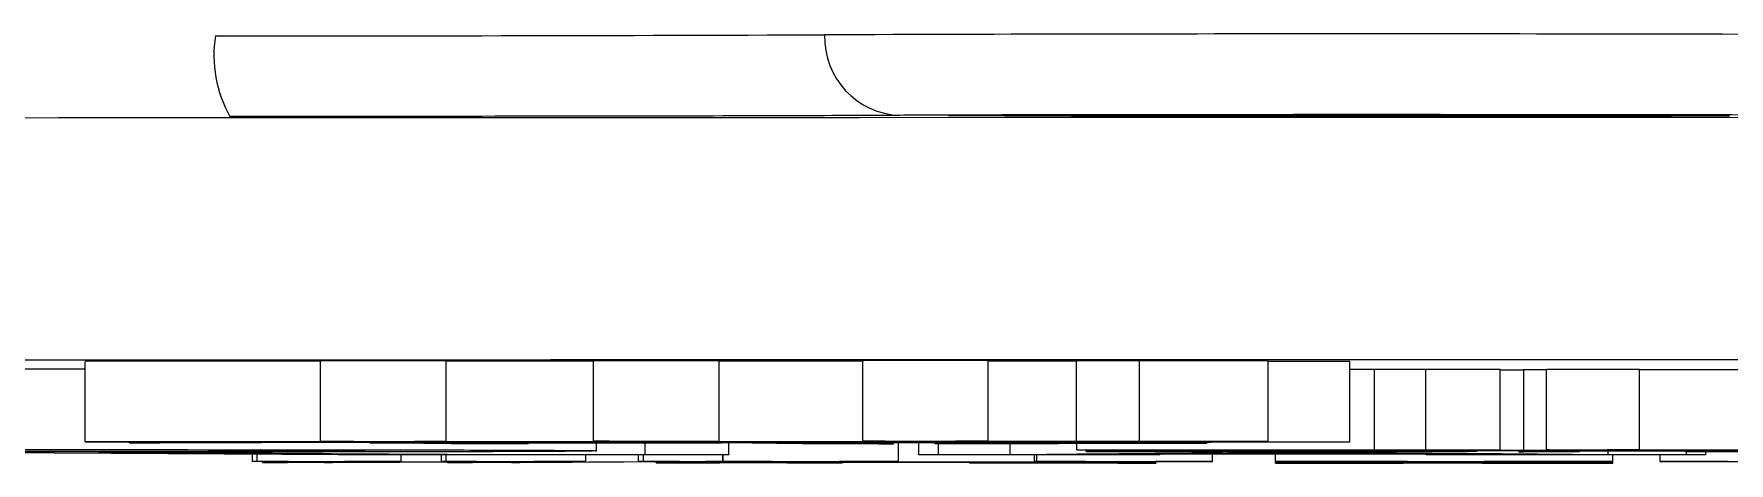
# Model space of a CAD drawing. Header units: millimetres. Extents: x 2180 to 4616, y 795 to 2518.
# Drawn here: x 2970.51 to 2991.58, y 909.61 to 914.94 of the extents above; entities that cross this region are included whole.
import ezdxf

# ---------------------------------------------------------------- set-up
doc = ezdxf.new("R2010")
doc.units = ezdxf.units.MM

msp = doc.modelspace()

# ---------------------------------------------------------------- linework, layer by layer
at = {"color": 7, "linetype": 'Continuous', "lineweight": 25}
for p, q in [((2974.074, 910.874), (2971.146, 910.873)), ((2971.146, 909.873), (2971.146, 910.873)), ((2975.633, 910.879), (2974.074, 910.88)), ((2974.074, 909.88), (2974.074, 910.88)), ((2975.633, 909.879), (2975.633, 910.879)), ((2977.464, 910.875), (2975.633, 910.875)), ((2979.026, 910.88), (2977.464, 910.881)), ((2977.464, 909.881), (2977.464, 910.881)), ((2979.026, 909.88), (2979.026, 910.88)), ((2980.814, 910.877), (2979.026, 910.876)), ((2982.37, 910.882), (2980.814, 910.883)), ((2980.814, 909.883), (2980.814, 910.883)), ((2982.37, 909.882), (2982.37, 910.882)), ((2983.467, 910.878), (2982.37, 910.877)), ((2984.253, 910.88), (2983.467, 910.878)), ((2983.467, 909.878), (2983.467, 910.878)), ((2985.85, 910.878), (2984.253, 910.88)), ((2984.253, 909.88), (2984.253, 910.88)), ((2985.85, 909.878), (2985.85, 910.878)), ((2986.865, 910.87), (2985.85, 910.872)), ((2986.865, 909.87), (2986.865, 910.87)), ((2987.174, 910.773), (2986.865, 910.773)), ((2987.81, 910.774), (2987.174, 910.773)), ((2987.174, 909.773), (2987.174, 910.773)), ((2988.734, 910.772), (2987.81, 910.774)), ((2987.81, 909.774), (2987.81, 910.774)), ((2988.734, 909.772), (2988.734, 910.772)), ((2989.023, 910.765), (2988.734, 910.765)), ((2989.312, 910.769), (2989.023, 910.768)), ((2989.023, 910.768), (2989.023, 909.768)), ((2990.468, 910.773), (2989.312, 910.774)), ((2989.312, 909.774), (2989.312, 910.774)), ((2990.468, 909.773), (2990.468, 910.773)), ((2992.029, 910.769), (2990.468, 910.769)), ((2971.146, 909.873), (2974.618, 909.874)), ((2971.785, 909.872), (2971.146, 909.873)), ((2971.695, 909.862), (2971.695, 909.872)), ((2972.374, 909.873), (2971.785, 909.872)), ((2972.076, 909.863), (2972.076, 909.872)), ((2974.688, 909.873), (2972.374, 909.873)), ((2972.743, 909.868), (2972.743, 909.873)), ((2972.743, 909.868), (2973.016, 909.868)), ((2973.016, 909.868), (2973.016, 909.873)), ((2973.016, 909.868), (2973.157, 909.866)), ((2973.157, 909.866), (2973.157, 909.873)), ((2973.157, 909.866), (2984.931, 909.871)), ((2978.674, 909.868), (2973.229, 909.866)), ((2973.347, 909.864), (2973.347, 909.866)), ((2974.074, 909.88), (2975.633, 909.879)), ((2974.683, 909.862), (2974.683, 909.866)), ((2974.683, 909.862), (2975.718, 909.862)), ((2975.962, 909.87), (2975.011, 909.869)), ((2975.633, 909.879), (2975.24, 909.878)), ((2975.24, 909.878), (2975.502, 909.875)), ((2975.502, 909.875), (2975.502, 909.879)), ((2975.502, 909.875), (2978.022, 909.876)), ((2978.091, 909.875), (2975.571, 909.874)), ((2975.718, 909.862), (2975.718, 909.866)), ((2975.718, 909.862), (2979.054, 909.863)), ((2979.126, 909.862), (2975.79, 909.861)), ((2975.79, 909.861), (2976.655, 909.85)), ((2976.655, 909.85), (2975.797, 909.849)), ((2975.962, 909.87), (2975.962, 909.874)), ((2976.655, 909.85), (2976.655, 909.861)), ((2977.464, 909.881), (2979.026, 909.88)), ((2977.504, 909.762), (2977.504, 909.861)), ((2978.108, 909.716), (2978.108, 909.862)), ((2979.355, 909.871), (2978.402, 909.87)), ((2979.026, 909.88), (2978.62, 909.879)), ((2978.62, 909.879), (2978.905, 909.876)), ((2979.054, 909.863), (2978.674, 909.868)), ((2978.905, 909.876), (2978.905, 909.88)), ((2978.905, 909.876), (2981.356, 909.877)), ((2981.425, 909.876), (2978.975, 909.875)), ((2979.148, 909.716), (2979.148, 909.862)), ((2979.355, 909.871), (2979.355, 909.875)), ((2985.072, 909.87), (2979.558, 909.868)), ((2979.558, 909.868), (2979.938, 909.863)), ((2979.938, 909.863), (2979.938, 909.868)), ((2979.938, 909.863), (2983.205, 909.864)), ((2983.482, 909.864), (2980.01, 909.862)), ((2981.196, 909.849), (2980.243, 909.847)), ((2980.814, 909.883), (2982.37, 909.882)), ((2981.196, 909.849), (2981.196, 909.863)), ((2981.258, 909.629), (2981.258, 909.863)), ((2981.511, 909.715), (2981.511, 909.863)), ((2981.707, 909.854), (2981.707, 909.863)), ((2981.767, 909.854), (2981.707, 909.854)), ((2982.699, 909.872), (2981.751, 909.871)), ((2981.754, 909.715), (2981.754, 909.854)), ((2982.37, 909.882), (2981.967, 909.88)), ((2981.967, 909.88), (2982.242, 909.877)), ((2982.242, 909.877), (2982.242, 909.881)), ((2982.242, 909.877), (2983.467, 909.878)), ((2985.85, 909.878), (2982.311, 909.876)), ((2982.644, 909.717), (2982.644, 909.863)), ((2982.699, 909.872), (2982.699, 909.876)), ((2983.205, 909.864), (2983.205, 909.869)), ((2983.205, 909.864), (2983.701, 909.866)), ((2983.467, 909.878), (2984.253, 909.88)), ((2983.475, 909.773), (2983.475, 909.864)), ((2983.996, 909.772), (2983.475, 909.773)), ((2983.475, 909.773), (2987.174, 909.773)), ((2984.112, 909.856), (2983.482, 909.864)), ((2983.591, 909.754), (2983.591, 909.772)), ((2983.701, 909.866), (2983.701, 909.869)), ((2983.701, 909.866), (2984.944, 909.865)), ((2983.707, 909.765), (2983.707, 909.772)), ((2984.253, 909.88), (2985.85, 909.878)), ((2984.944, 909.865), (2984.412, 909.863)), ((2984.412, 909.863), (2985.041, 909.856)), ((2984.458, 909.866), (2985.072, 909.87)), ((2984.458, 909.866), (2984.458, 909.87)), ((2984.689, 909.866), (2984.458, 909.866)), ((2984.931, 909.871), (2984.931, 909.877)), ((2984.931, 909.871), (2985.414, 909.873)), ((2985.041, 909.856), (2985.041, 909.87)), ((2985.087, 909.855), (2985.087, 909.877)), ((2985.672, 909.772), (2985.383, 909.772)), ((2985.414, 909.873), (2985.414, 909.877)), ((2985.414, 909.873), (2986.865, 909.87)), ((2985.672, 909.765), (2985.672, 909.772)), ((2988.734, 909.772), (2986.423, 909.772)), ((2986.423, 909.772), (2986.423, 909.765)), ((2987.059, 909.765), (2987.059, 909.772)), ((2987.174, 909.773), (2987.81, 909.774)), ((2987.579, 909.766), (2987.579, 909.772)), ((2987.81, 909.774), (2988.734, 909.772)), ((2988.388, 909.765), (2988.388, 909.772)), ((2989.023, 909.768), (2989.37, 909.769)), ((2989.312, 909.774), (2990.468, 909.773)), ((2990.468, 909.773), (2990.064, 909.773)), ((2990.064, 909.773), (2990.064, 909.769)), ((2974.293, 909.713), (2968.726, 909.745)), ((2971.308, 909.745), (2976.374, 909.718)), ((2973.227, 909.631), (2973.227, 909.719)), ((2973.227, 909.631), (2973.287, 909.632)), ((2973.432, 909.631), (2973.227, 909.631)), ((2973.287, 909.632), (2973.287, 909.719)), ((2973.287, 909.632), (2975.075, 909.631)), ((2973.356, 909.613), (2973.356, 909.631)), ((2973.356, 909.613), (2973.661, 909.63)), ((2973.663, 909.613), (2973.356, 909.613)), ((2975.768, 909.624), (2973.663, 909.613)), ((2974.375, 909.63), (2974.121, 909.618)), ((2974.121, 909.618), (2974.223, 909.618)), ((2974.223, 909.618), (2975.899, 909.626)), ((2974.223, 909.618), (2974.223, 909.623)), ((2979.148, 909.713), (2974.293, 909.713)), ((2975.015, 909.631), (2974.861, 909.631)), ((2975.075, 909.631), (2975.015, 909.631)), ((2975.075, 909.631), (2975.075, 909.713)), ((2975.576, 909.63), (2975.576, 909.713)), ((2975.576, 909.63), (2975.635, 909.631)), ((2975.73, 909.63), (2975.576, 909.63)), ((2975.635, 909.631), (2975.635, 909.713)), ((2975.635, 909.631), (2977.371, 909.63)), ((2975.655, 909.612), (2975.87, 909.624)), ((2975.655, 909.612), (2975.655, 909.623)), ((2975.961, 909.612), (2975.655, 909.612)), ((2975.87, 909.624), (2975.768, 909.624)), ((2975.899, 909.626), (2976.009, 909.629)), ((2978.858, 909.628), (2975.961, 909.612)), ((2976.724, 909.629), (2976.448, 909.617)), ((2976.448, 909.617), (2976.55, 909.617)), ((2976.55, 909.617), (2978.492, 909.628)), ((2976.55, 909.617), (2976.55, 909.622)), ((2977.311, 909.63), (2977.159, 909.63)), ((2977.371, 909.63), (2977.311, 909.63)), ((2977.371, 909.63), (2977.371, 909.713)), ((2978.026, 909.629), (2978.026, 909.713)), ((2978.026, 909.629), (2978.086, 909.63)), ((2978.18, 909.629), (2978.026, 909.629)), ((2978.086, 909.63), (2978.086, 909.713)), ((2978.086, 909.63), (2979.072, 909.63)), ((2978.108, 909.716), (2979.148, 909.716)), ((2978.243, 909.611), (2978.243, 909.625)), ((2980.532, 909.61), (2978.243, 909.611)), ((2978.243, 909.611), (2978.272, 909.611)), ((2978.272, 909.611), (2978.272, 909.625)), ((2978.272, 909.611), (2978.532, 909.611)), ((2978.492, 909.628), (2978.539, 909.628)), ((2978.532, 909.611), (2978.532, 909.626)), ((2979.037, 909.612), (2979.686, 909.628)), ((2979.072, 909.63), (2979.072, 909.713)), ((2979.072, 909.63), (2979.073, 909.63)), ((2979.073, 909.713), (2979.073, 909.63)), ((2979.073, 909.63), (2981.258, 909.629)), ((2979.148, 909.716), (2979.148, 909.713)), ((2979.557, 909.629), (2979.353, 909.629)), ((2979.56, 909.629), (2979.557, 909.629)), ((2980.2, 909.62), (2979.869, 909.612)), ((2979.869, 909.612), (2979.874, 909.612)), ((2983.269, 909.62), (2980.2, 909.62)), ((2980.518, 909.628), (2980.227, 909.621)), ((2980.227, 909.621), (2983.296, 909.62)), ((2980.301, 909.611), (2980.301, 909.62)), ((2980.301, 909.611), (2980.561, 909.611)), ((2980.561, 909.611), (2980.532, 909.61)), ((2980.561, 909.611), (2980.561, 909.62)), ((2981.231, 909.629), (2981.023, 909.629)), ((2981.258, 909.629), (2981.231, 909.629)), ((2981.511, 909.714), (2981.511, 909.715)), ((2981.511, 909.715), (2981.754, 909.715)), ((2984.505, 909.714), (2981.511, 909.714)), ((2982.144, 909.61), (2982.144, 909.62)), ((2982.144, 909.61), (2982.173, 909.611)), ((2984.433, 909.61), (2982.144, 909.61)), ((2982.173, 909.611), (2982.173, 909.62)), ((2982.173, 909.611), (2982.433, 909.611)), ((2982.433, 909.611), (2982.433, 909.62)), ((2982.644, 909.717), (2985.796, 909.744)), ((2982.938, 909.611), (2983.269, 909.62)), ((2982.938, 909.611), (2982.938, 909.62)), ((2982.947, 909.628), (2982.947, 909.714)), ((2982.947, 909.628), (2982.974, 909.629)), ((2983.155, 909.628), (2982.947, 909.628)), ((2982.974, 909.629), (2982.974, 909.714)), ((2982.974, 909.629), (2985.159, 909.629)), ((2983.296, 909.62), (2983.587, 909.627)), ((2984.262, 909.725), (2983.534, 909.719)), ((2984.227, 909.752), (2983.591, 909.754)), ((2984.227, 909.764), (2983.707, 909.765)), ((2983.707, 909.765), (2985.672, 909.765)), ((2984.419, 909.627), (2983.77, 909.611)), ((2983.77, 909.611), (2983.775, 909.611)), ((2984.201, 909.61), (2984.201, 909.622)), ((2984.201, 909.61), (2984.461, 909.61)), ((2987.897, 909.725), (2984.262, 909.725)), ((2984.262, 909.715), (2984.262, 909.725)), ((2984.262, 909.715), (2984.505, 909.715)), ((2986.12, 909.741), (2984.424, 909.726)), ((2984.424, 909.726), (2987.816, 909.726)), ((2984.461, 909.61), (2984.433, 909.61)), ((2984.505, 909.715), (2984.505, 909.725)), ((2984.505, 909.715), (2984.505, 909.714)), ((2985.132, 909.628), (2984.924, 909.628)), ((2985.159, 909.629), (2985.132, 909.628)), ((2985.159, 909.629), (2985.159, 909.725)), ((2985.672, 909.764), (2985.614, 909.764)), ((2985.672, 909.756), (2985.672, 909.764)), ((2985.796, 909.744), (2987.007, 909.745)), ((2985.942, 909.629), (2985.942, 909.725)), ((2985.942, 909.628), (2985.942, 909.629)), ((2985.942, 909.629), (2990.134, 909.629)), ((2987.139, 909.628), (2985.942, 909.628)), ((2985.942, 909.61), (2985.942, 909.628)), ((2985.942, 909.609), (2985.942, 909.61)), ((2985.942, 909.61), (2987.139, 909.61)), ((2990.134, 909.609), (2985.942, 909.609)), ((2986.201, 909.741), (2986.12, 909.741)), ((2987.816, 909.726), (2986.201, 909.741)), ((2986.423, 909.765), (2987.059, 909.765)), ((2988.388, 909.764), (2986.423, 909.764)), ((2986.423, 909.764), (2986.423, 909.756)), ((2986.423, 909.756), (2988.388, 909.758)), ((2987.007, 909.745), (2987.007, 909.764)), ((2987.007, 909.745), (2990.078, 909.717)), ((2987.059, 909.765), (2987.579, 909.766)), ((2987.139, 909.61), (2987.139, 909.628)), ((2987.579, 909.766), (2988.388, 909.764)), ((2987.607, 909.611), (2987.607, 909.627)), ((2987.813, 909.715), (2987.813, 909.725)), ((2987.813, 909.714), (2987.813, 909.715)), ((2987.813, 909.715), (2988.136, 909.715)), ((2991.292, 909.714), (2987.813, 909.714)), ((2988.703, 909.718), (2987.897, 909.725)), ((2988.136, 909.715), (2988.136, 909.723)), ((2988.908, 909.764), (2988.388, 909.765)), ((2988.388, 909.765), (2995.38, 909.765)), ((2988.388, 909.764), (2988.388, 909.765)), ((2988.388, 909.758), (2988.388, 909.764)), ((2988.388, 909.758), (2988.446, 909.757)), ((2988.446, 909.765), (2988.446, 909.757)), ((2988.47, 909.627), (2988.47, 909.611)), ((2990.134, 909.628), (2988.938, 909.628)), ((2988.938, 909.61), (2988.938, 909.628)), ((2988.938, 909.61), (2990.134, 909.61)), ((2989.023, 909.759), (2988.966, 909.762)), ((2988.966, 909.762), (2989.717, 909.761)), ((2988.966, 909.748), (2988.966, 909.762)), ((2988.966, 909.748), (2989.023, 909.751)), ((2989.717, 909.749), (2988.966, 909.748)), ((2989.717, 909.767), (2989.023, 909.768)), ((2989.023, 909.751), (2989.023, 909.759)), ((2990.179, 909.768), (2989.717, 909.767)), ((2989.717, 909.761), (2989.717, 909.767)), ((2989.717, 909.761), (2991.393, 909.761)), ((2991.046, 909.76), (2989.717, 909.76)), ((2989.717, 909.76), (2989.717, 909.749)), ((2990.064, 909.769), (2992.086, 909.769)), ((2990.078, 909.717), (2990.078, 909.76)), ((2990.134, 909.629), (2990.134, 909.714)), ((2990.134, 909.629), (2990.134, 909.628)), ((2990.134, 909.61), (2990.134, 909.628)), ((2990.134, 909.61), (2990.134, 909.609)), ((2995.034, 909.768), (2990.179, 909.768)), ((2991.682, 909.765), (2990.295, 909.765)), ((2990.723, 909.629), (2990.723, 909.714)), ((2990.759, 909.628), (2990.723, 909.629)), ((2990.723, 909.629), (2993.144, 909.629)), ((2991.068, 909.628), (2990.759, 909.628)), ((2991.046, 909.75), (2991.046, 909.76)), ((2991.74, 909.751), (2991.046, 909.75)), ((2991.049, 909.715), (2991.049, 909.75)), ((2991.049, 909.715), (2991.292, 909.715)), ((2991.292, 909.715), (2991.292, 909.75)), ((2991.292, 909.715), (2991.292, 909.714)), ((2991.393, 909.761), (2991.682, 909.765)), ((2991.393, 909.761), (2991.393, 909.765)), ((2992.431, 909.612), (2991.58, 909.627))]:
    msp.add_line(p, q, dxfattribs=at)
at = {"color": 7, "linetype": 'Continuous', "lineweight": 25, "flags": 128}
for points in [[(3015.313, 913.89), (3010.609, 913.894), (3005.788, 913.897), (3000.873, 913.9), (2995.89, 913.902), (2990.863, 913.903), (2985.817, 913.903), (2980.778, 913.902), (2975.77, 913.901), (2970.818, 913.899), (2965.947, 913.896)], [(2991.583, 913.921), (2990.756, 913.918), (2989.679, 913.917), (2988.425, 913.916), (2987.079, 913.915), (2985.733, 913.916), (2984.479, 913.917), (2983.402, 913.918), (2982.576, 913.921), (2982.056, 913.923), (2981.879, 913.926), (2982.056, 913.929), (2982.576, 913.932), (2983.402, 913.934), (2984.479, 913.936), (2985.733, 913.937), (2987.079, 913.937), (2988.425, 913.937), (2989.679, 913.936), (2990.756, 913.934), (2991.583, 913.932)]]:
    msp.add_lwpolyline(points, dxfattribs=at)
at = {"color": 7, "linetype": 'Continuous', "lineweight": 25}
for centre, radius, start, end in [((2974.309, 914.677), 1.561, 171.0968, 209.1481), ((2973.206, 2790.004), 1875.085, 269.986579, 270.217963), ((2987.079, -1077.371), 1992.314, 89.806162, 90.193839), ((2981.309, 914.901), 0.971, 178.1826, 267.9964)]:
    msp.add_arc(centre, radius, start, end, dxfattribs=at)
for points, knots in [([(2981.275, 913.931), (2980.884, 913.929), (2980.089, 913.925), (2978.099, 913.921), (2975.685, 913.918), (2973.849, 913.917), (2972.946, 913.916)], [0, 0, 0, 0, 0.245796, 0.5, 0.754204, 1, 1, 1, 1]), ([(2992.883, 913.931), (2992.619, 913.932), (2992.078, 913.935), (2990.66, 913.937), (2988.943, 913.939), (2987.079, 913.94), (2985.215, 913.939), (2983.499, 913.937), (2982.081, 913.935), (2981.539, 913.932), (2981.275, 913.931)], [0, 0, 0, 0, 0.122089, 0.25, 0.377911, 0.5, 0.622089, 0.75, 0.877911, 1, 1, 1, 1]), ([(2918.634, 910.752), (2918.681, 910.756), (2918.788, 910.764), (2919.658, 910.777), (2921.139, 910.79), (2923.314, 910.804), (2926.144, 910.817), (2929.658, 910.83), (2933.813, 910.842), (2938.556, 910.854), (2943.817, 910.864), (2949.509, 910.873), (2955.532, 910.88), (2961.755, 910.886), (2968.121, 910.891), (2974.473, 910.894), (2980.812, 910.896), (2987.079, 910.897), (2993.346, 910.896), (2999.685, 910.894), (3006.038, 910.891), (3012.403, 910.886), (3018.627, 910.88), (3024.649, 910.873), (3030.341, 910.864), (3035.603, 910.854), (3040.346, 910.842), (3044.5, 910.83), (3048.014, 910.817), (3050.844, 910.804), (3053.02, 910.79), (3054.501, 910.777), (3055.372, 910.764), (3055.479, 910.756), (3055.527, 910.752)], [0, 0, 0, 0, 0.023828, 0.053273, 0.084485, 0.115699, 0.147957, 0.180726, 0.213842, 0.247136, 0.28043, 0.313546, 0.346314, 0.378573, 0.409785, 0.440999, 0.470442, 0.499888, 0.529332, 0.558778, 0.58999, 0.621203, 0.653462, 0.68623, 0.719347, 0.752641, 0.785934, 0.819051, 0.851819, 0.884078, 0.915289, 0.946503, 0.975948, 1, 1, 1, 1]), ([(2971.146, 910.777), (2971.039, 910.777), (2970.618, 910.777), (2970.178, 910.777), (2969.85, 910.777)], [0, 0, 0, 0, 0.254888, 1, 1, 1, 1]), ([(2968.225, 909.775), (2968.895, 909.774), (2970.24, 909.774), (2972.048, 909.773), (2973.368, 909.771), (2974.292, 909.767), (2974.599, 909.764), (2974.622, 909.762), (2974.627, 909.761)], [0, 0, 0, 0, 0.196061, 0.394111, 0.547436, 0.700125, 0.928087, 1, 1, 1, 1]), ([(2969.176, 909.777), (2969.844, 909.777), (2971.079, 909.777), (2972.846, 909.776), (2974.509, 909.775), (2976.028, 909.772), (2977.174, 909.768), (2977.482, 909.765), (2977.5, 909.762), (2977.504, 909.762)], [0, 0, 0, 0, 0.160365, 0.296332, 0.431737, 0.589347, 0.747826, 0.949128, 1, 1, 1, 1]), ([(2971.695, 909.862), (2971.7, 909.862), (2971.712, 909.862), (2971.881, 909.863), (2972.015, 909.863), (2972.076, 909.863)], [0, 0, 0, 0, 0.206018, 0.636041, 1, 1, 1, 1]), ([(2972.392, 909.861), (2972.311, 909.861), (2972.161, 909.861), (2971.951, 909.861), (2971.81, 909.862), (2971.718, 909.862), (2971.701, 909.862), (2971.695, 909.862)], [0, 0, 0, 0, 0.281585, 0.522569, 0.762523, 0.925805, 1, 1, 1, 1]), ([(2972.076, 909.863), (2972.203, 909.864), (2972.545, 909.865), (2972.69, 909.866), (2972.729, 909.868), (2972.743, 909.868)], [0, 0, 0, 0, 0.268239, 0.722981, 1, 1, 1, 1]), ([(2973.299, 909.863), (2973.272, 909.863), (2973.219, 909.862), (2972.954, 909.862), (2972.684, 909.861), (2972.445, 909.861), (2972.392, 909.861)], [0, 0, 0, 0, 0.194719, 0.390632, 0.863045, 1, 1, 1, 1]), ([(2973.229, 909.866), (2973.283, 909.865), (2973.351, 909.864), (2973.33, 909.864), (2973.325, 909.864)], [0, 0, 0, 0, 0.784657, 1, 1, 1, 1]), ([(2974.618, 909.874), (2974.56, 909.875), (2974.449, 909.876), (2974.271, 909.878), (2974.139, 909.879), (2974.074, 909.88)], [0, 0, 0, 0, 0.361759, 0.680808, 1, 1, 1, 1]), ([(2975.797, 909.849), (2975.705, 909.85), (2975.519, 909.853), (2975.161, 909.857), (2974.853, 909.861), (2974.683, 909.862)], [0, 0, 0, 0, 0.307881, 0.615778, 1, 1, 1, 1]), ([(2975.011, 909.869), (2974.974, 909.869), (2974.913, 909.87), (2974.797, 909.872), (2974.724, 909.873), (2974.688, 909.873)], [0, 0, 0, 0, 0.437947, 0.718933, 1, 1, 1, 1]), ([(2975.571, 909.874), (2975.602, 909.873), (2975.662, 909.873), (2975.786, 909.871), (2975.893, 909.87), (2975.962, 909.87)], [0, 0, 0, 0, 0.267337, 0.534687, 1, 1, 1, 1]), ([(2978.022, 909.876), (2977.963, 909.876), (2977.851, 909.878), (2977.667, 909.88), (2977.532, 909.881), (2977.464, 909.881)], [0, 0, 0, 0, 0.353076, 0.676475, 1, 1, 1, 1]), ([(2978.402, 909.87), (2978.358, 909.871), (2978.293, 909.872), (2978.181, 909.874), (2978.121, 909.874), (2978.091, 909.875)], [0, 0, 0, 0, 0.499817, 0.749886, 1, 1, 1, 1]), ([(2978.975, 909.875), (2979.005, 909.875), (2979.066, 909.874), (2979.182, 909.873), (2979.289, 909.872), (2979.355, 909.871)], [0, 0, 0, 0, 0.278089, 0.556193, 1, 1, 1, 1]), ([(2980.243, 909.847), (2980.146, 909.849), (2979.951, 909.852), (2979.569, 909.857), (2979.291, 909.86), (2979.126, 909.862)], [0, 0, 0, 0, 0.289421, 0.578839, 1, 1, 1, 1]), ([(2980.01, 909.862), (2980.125, 909.861), (2980.357, 909.858), (2980.734, 909.854), (2981.031, 909.85), (2981.196, 909.849)], [0, 0, 0, 0, 0.3079389, 0.6158743, 1, 1, 1, 1]), ([(2981.356, 909.877), (2981.297, 909.877), (2981.187, 909.879), (2981.007, 909.881), (2980.878, 909.882), (2980.814, 909.883)], [0, 0, 0, 0, 0.361832, 0.680859, 1, 1, 1, 1]), ([(2981.751, 909.871), (2981.711, 909.872), (2981.646, 909.873), (2981.531, 909.875), (2981.46, 909.875), (2981.425, 909.876)], [0, 0, 0, 0, 0.437841, 0.718884, 1, 1, 1, 1]), ([(2981.707, 909.854), (2982.041, 909.854), (2982.613, 909.854), (2983.269, 909.855), (2983.672, 909.855), (2983.88, 909.855), (2984.021, 909.855), (2984.099, 909.855), (2984.131, 909.856), (2984.118, 909.856), (2984.112, 909.856)], [0, 0, 0, 0, 0.358025, 0.615683, 0.704922, 0.795041, 0.841826, 0.888488, 0.9407, 1, 1, 1, 1]), ([(2983.978, 909.852), (2983.946, 909.852), (2983.883, 909.852), (2983.525, 909.853), (2982.818, 909.853), (2982.163, 909.854), (2981.767, 909.854)], [0, 0, 0, 0, 0.10724, 0.21472, 0.525104, 1, 1, 1, 1]), ([(2982.311, 909.876), (2982.34, 909.876), (2982.399, 909.875), (2982.521, 909.874), (2982.63, 909.873), (2982.699, 909.872)], [0, 0, 0, 0, 0.267397, 0.53481, 1, 1, 1, 1]), ([(2985.041, 909.856), (2985.068, 909.855), (2985.12, 909.855), (2984.979, 909.854), (2984.619, 909.852), (2984.23, 909.852), (2983.978, 909.852)], [0, 0, 0, 0, 0.211302, 0.416468, 0.621501, 1, 1, 1, 1]), ([(2985.383, 909.772), (2985.216, 909.772), (2984.899, 909.772), (2984.435, 909.772), (2984.142, 909.772), (2983.996, 909.772)], [0, 0, 0, 0, 0.35686, 0.67714, 1, 1, 1, 1]), ([(2986.865, 909.87), (2986.647, 909.87), (2986.172, 909.87), (2985.44, 909.868), (2984.982, 909.867), (2984.689, 909.866)], [0, 0, 0, 0, 0.234297, 0.511813, 1, 1, 1, 1]), ([(2989.368, 909.77), (2989.367, 909.77), (2989.365, 909.771), (2989.349, 909.773), (2989.325, 909.774), (2989.312, 909.774)], [0, 0, 0, 0, 0.333361, 0.666606, 1, 1, 1, 1]), ([(2974.627, 909.761), (2974.597, 909.76), (2974.536, 909.757), (2973.853, 909.753), (2972.505, 909.75), (2970.821, 909.748), (2969.473, 909.747), (2968.695, 909.747), (2968.572, 909.747)], [0, 0, 0, 0, 0.200351, 0.402646, 0.59747, 0.766762, 0.96323, 1, 1, 1, 1]), ([(2977.504, 909.762), (2977.477, 909.76), (2977.417, 909.757), (2976.633, 909.752), (2974.922, 909.748), (2973.073, 909.746), (2971.794, 909.745), (2971.308, 909.745)], [0, 0, 0, 0, 0.183074, 0.416875, 0.642834, 0.864166, 1, 1, 1, 1]), ([(2973.661, 909.63), (2973.672, 909.63), (2973.689, 909.631), (2973.641, 909.631), (2973.583, 909.631), (2973.508, 909.631), (2973.456, 909.631), (2973.432, 909.631)], [0, 0, 0, 0, 0.409045, 0.568709, 0.729731, 0.871998, 1, 1, 1, 1]), ([(2974.861, 909.631), (2974.797, 909.631), (2974.697, 909.631), (2974.564, 909.631), (2974.477, 909.631), (2974.41, 909.63), (2974.388, 909.63), (2974.375, 909.63)], [0, 0, 0, 0, 0.286948, 0.445283, 0.603611, 0.766841, 1, 1, 1, 1]), ([(2976.009, 909.629), (2976.016, 909.629), (2976.028, 909.63), (2975.971, 909.63), (2975.874, 909.63), (2975.774, 909.63), (2975.73, 909.63)], [0, 0, 0, 0, 0.280717, 0.477013, 0.764436, 1, 1, 1, 1]), ([(2976.374, 909.718), (2976.545, 909.718), (2976.809, 909.717), (2977.481, 909.716), (2977.887, 909.716), (2978.108, 909.716)], [0, 0, 0, 0, 0.454509, 0.703285, 1, 1, 1, 1]), ([(2977.159, 909.63), (2977.112, 909.63), (2977.036, 909.63), (2976.929, 909.63), (2976.852, 909.63), (2976.78, 909.629), (2976.744, 909.629), (2976.728, 909.629), (2976.724, 909.629)], [0, 0, 0, 0, 0.219728, 0.360437, 0.501962, 0.629609, 0.910972, 1, 1, 1, 1]), ([(2978.534, 909.629), (2978.533, 909.629), (2978.532, 909.629), (2978.49, 909.629), (2978.411, 909.629), (2978.304, 909.629), (2978.221, 909.629), (2978.18, 909.629)], [0, 0, 0, 0, 0.063168, 0.286153, 0.501453, 0.758451, 1, 1, 1, 1]), ([(2978.532, 909.611), (2978.625, 909.611), (2978.754, 909.611), (2978.903, 909.611), (2978.979, 909.612), (2979.022, 909.612), (2979.032, 909.612), (2979.037, 909.612)], [0, 0, 0, 0, 0.3758207, 0.5238074, 0.6720575, 0.8532035, 1, 1, 1, 1]), ([(2979.353, 909.629), (2979.297, 909.629), (2979.191, 909.629), (2979.044, 909.629), (2978.932, 909.628), (2978.883, 909.628), (2978.858, 909.628)], [0, 0, 0, 0, 0.2469872, 0.468153, 0.7284619, 1, 1, 1, 1]), ([(2979.686, 909.628), (2979.686, 909.628), (2979.688, 909.628), (2979.657, 909.629), (2979.605, 909.629), (2979.57, 909.629), (2979.56, 909.629)], [0, 0, 0, 0, 0.177122, 0.589108, 0.884827, 1, 1, 1, 1]), ([(2979.88, 909.612), (2979.893, 909.612), (2979.919, 909.611), (2980.003, 909.611), (2980.13, 909.611), (2980.236, 909.611), (2980.301, 909.611)], [0, 0, 0, 0, 0.204883, 0.408937, 0.643499, 1, 1, 1, 1]), ([(2981.023, 909.629), (2980.953, 909.629), (2980.837, 909.629), (2980.695, 909.629), (2980.603, 909.628), (2980.54, 909.628), (2980.526, 909.628), (2980.518, 909.628)], [0, 0, 0, 0, 0.290077, 0.48445, 0.638173, 0.79153, 1, 1, 1, 1]), ([(2981.754, 909.715), (2981.877, 909.715), (2982.087, 909.715), (2982.343, 909.716), (2982.528, 909.716), (2982.603, 909.717), (2982.635, 909.717), (2982.644, 909.717)], [0, 0, 0, 0, 0.268165, 0.456817, 0.645375, 0.906381, 1, 1, 1, 1]), ([(2982.433, 909.611), (2982.526, 909.611), (2982.655, 909.611), (2982.804, 909.611), (2982.88, 909.611), (2982.923, 909.611), (2982.933, 909.611), (2982.938, 909.611)], [0, 0, 0, 0, 0.375821, 0.523807, 0.672057, 0.853203, 1, 1, 1, 1]), ([(2983.583, 909.628), (2983.584, 909.628), (2983.585, 909.628), (2983.547, 909.628), (2983.484, 909.628), (2983.369, 909.628), (2983.255, 909.628), (2983.172, 909.628), (2983.155, 909.628)], [0, 0, 0, 0, 0.132198, 0.30903, 0.458399, 0.607839, 0.921168, 1, 1, 1, 1]), ([(2983.534, 909.719), (2983.523, 909.719), (2983.502, 909.719), (2983.469, 909.718), (2983.459, 909.718), (2983.453, 909.717)], [0, 0, 0, 0, 0.2502199, 0.5005081, 1, 1, 1, 1]), ([(2983.453, 909.717), (2983.462, 909.717), (2983.476, 909.717), (2983.554, 909.716), (2983.651, 909.716), (2983.805, 909.716), (2984.015, 909.715), (2984.176, 909.715), (2984.262, 909.715)], [0, 0, 0, 0, 0.284135, 0.450473, 0.560568, 0.671794, 0.825494, 1, 1, 1, 1]), ([(2983.591, 909.754), (2983.94, 909.755), (2984.463, 909.755), (2985.154, 909.755), (2985.499, 909.756), (2985.672, 909.756)], [0, 0, 0, 0, 0.499885, 0.749929, 1, 1, 1, 1]), ([(2983.781, 909.611), (2983.794, 909.611), (2983.82, 909.611), (2983.904, 909.611), (2984.031, 909.61), (2984.137, 909.61), (2984.201, 909.61)], [0, 0, 0, 0, 0.204883, 0.408937, 0.643499, 1, 1, 1, 1]), ([(2985.614, 909.764), (2985.447, 909.764), (2985.131, 909.764), (2984.666, 909.764), (2984.374, 909.764), (2984.227, 909.764)], [0, 0, 0, 0, 0.35686, 0.67714, 1, 1, 1, 1]), ([(2988.446, 909.757), (2987.849, 909.757), (2986.829, 909.756), (2985.364, 909.754), (2984.607, 909.753), (2984.227, 909.752)], [0, 0, 0, 0, 0.41234, 0.704495, 1, 1, 1, 1]), ([(2984.924, 909.628), (2984.854, 909.628), (2984.738, 909.628), (2984.596, 909.628), (2984.503, 909.628), (2984.44, 909.627), (2984.427, 909.627), (2984.419, 909.627)], [0, 0, 0, 0, 0.290077, 0.48445, 0.638173, 0.79153, 1, 1, 1, 1]), ([(2987.607, 909.627), (2987.604, 909.627), (2987.599, 909.627), (2987.54, 909.628), (2987.461, 909.628), (2987.325, 909.628), (2987.215, 909.628), (2987.139, 909.628)], [0, 0, 0, 0, 0.250411, 0.398556, 0.54744, 0.686236, 1, 1, 1, 1]), ([(2987.139, 909.61), (2987.228, 909.61), (2987.353, 909.61), (2987.495, 909.61), (2987.568, 909.611), (2987.603, 909.611), (2987.606, 909.611), (2987.607, 909.611)], [0, 0, 0, 0, 0.364031, 0.510061, 0.655864, 0.843841, 1, 1, 1, 1]), ([(2988.136, 909.715), (2988.223, 909.715), (2988.364, 909.715), (2988.532, 909.716), (2988.64, 909.716), (2988.713, 909.716), (2988.764, 909.716), (2988.776, 909.716), (2988.784, 909.717)], [0, 0, 0, 0, 0.25713, 0.418126, 0.515419, 0.613557, 0.771961, 1, 1, 1, 1]), ([(2988.938, 909.628), (2988.868, 909.628), (2988.751, 909.628), (2988.613, 909.628), (2988.529, 909.627), (2988.477, 909.627), (2988.472, 909.627), (2988.47, 909.627)], [0, 0, 0, 0, 0.2944044, 0.4877252, 0.6436082, 0.7993468, 1, 1, 1, 1]), ([(2988.47, 909.611), (2988.473, 909.611), (2988.479, 909.611), (2988.536, 909.61), (2988.631, 909.61), (2988.769, 909.61), (2988.878, 909.61), (2988.938, 909.61)], [0, 0, 0, 0, 0.210223, 0.375759, 0.542534, 0.746796, 1, 1, 1, 1]), ([(2988.784, 909.717), (2988.782, 909.717), (2988.78, 909.717), (2988.764, 909.717), (2988.727, 909.718), (2988.703, 909.718)], [0, 0, 0, 0, 0.25103, 0.502225, 1, 1, 1, 1]), ([(2990.295, 909.765), (2990.128, 909.765), (2989.812, 909.765), (2989.347, 909.764), (2989.055, 909.764), (2988.908, 909.764)], [0, 0, 0, 0, 0.35686, 0.67714, 1, 1, 1, 1]), ([(2990.078, 909.717), (2990.12, 909.717), (2990.204, 909.717), (2990.39, 909.716), (2990.65, 909.716), (2990.877, 909.715), (2991.011, 909.715), (2991.049, 909.715)], [0, 0, 0, 0, 0.25387, 0.509596, 0.715202, 0.920342, 1, 1, 1, 1]), ([(2991.58, 909.627), (2991.567, 909.627), (2991.548, 909.628), (2991.466, 909.628), (2991.371, 909.628), (2991.233, 909.628), (2991.129, 909.628), (2991.068, 909.628)], [0, 0, 0, 0, 0.282665, 0.424863, 0.567605, 0.744514, 1, 1, 1, 1])]:
    msp.add_open_spline(points, degree=3, knots=knots, dxfattribs=at)

doc.saveas('drawing.dxf')
